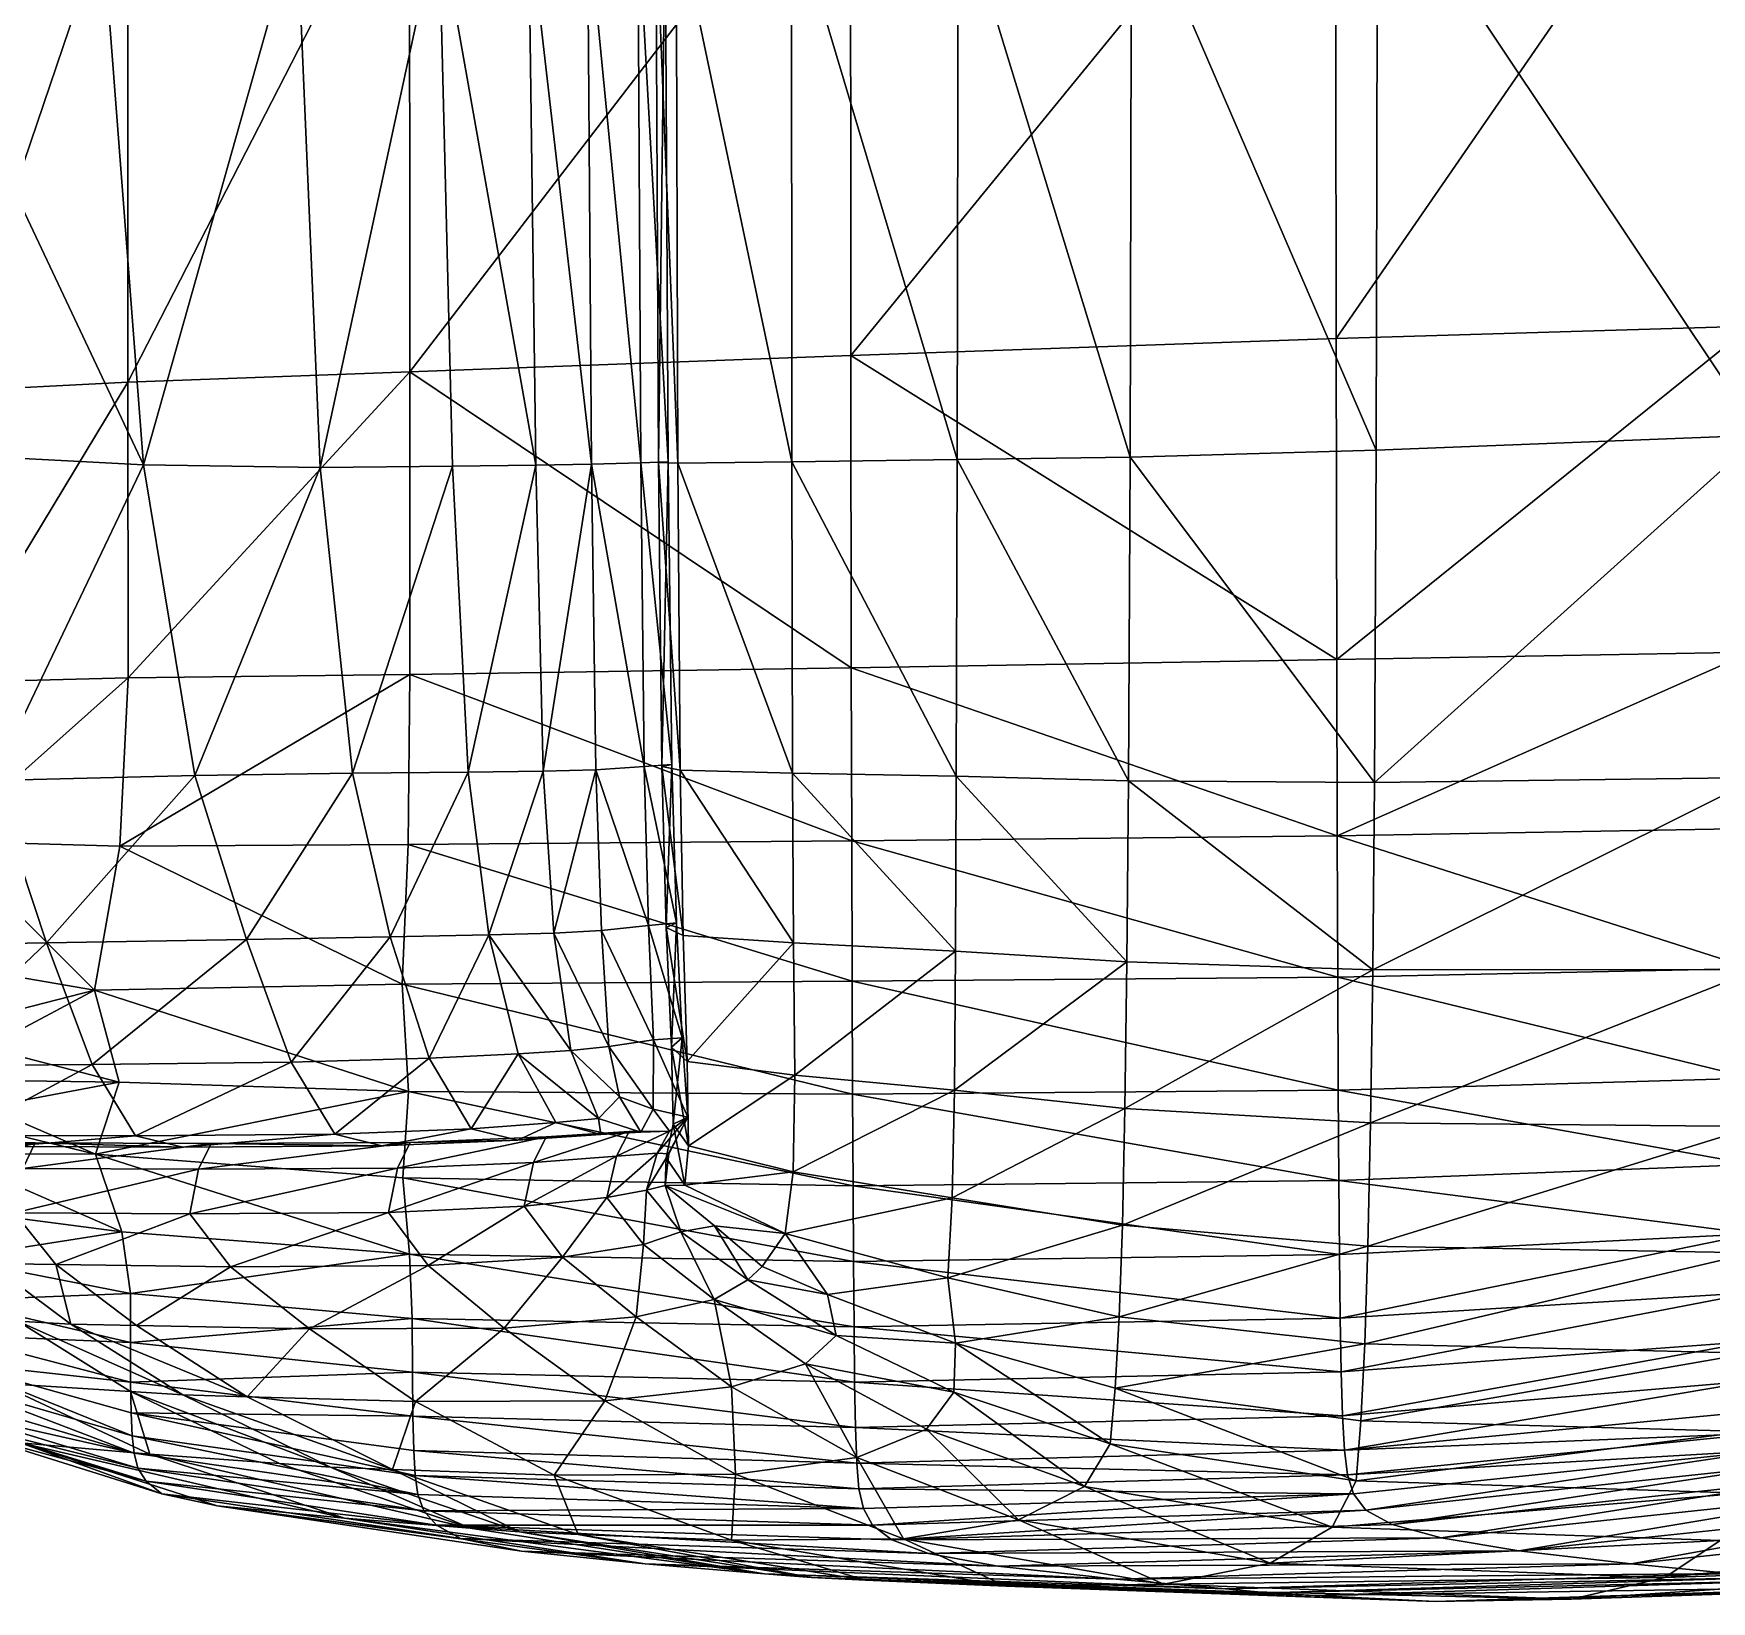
# Model space of a CAD drawing. Header units: centimetres. Extents: x -42.2 to 42.2, y -34.8 to 34.8.
# Drawn here: x 30.97 to 36.4, y -33 to -27.92 of the extents above; entities that cross this region are included whole.
import ezdxf

# ---------------------------------------------------------------- set-up
doc = ezdxf.new("R2010")
doc.units = ezdxf.units.CM
doc.layers.get('0').update_dxf_attribs({"true_color": 0x1c95b1})

msp = doc.modelspace()

# ---------------------------------------------------------------- meshes
at = {"color": 96, "true_color": 0x068706}
mesh = msp.add_polyface(dxfattribs=at)
corners = [(33.4255, -29.306, 15.6807), (33.4243, -27.5, 15.6869), (33.0498, -27.5205, 15.4153), (33.0559, -29.3103, 15.4124), (33.9609, -29.2985, 15.9624), (33.9644, -27.4685, 15.9719), (34.5211, -29.2907, 16.1857), (34.5261, -27.4285, 16.1976), (35.3181, -29.269, 16.3288), (35.323, -27.3615, 16.3422), (36.5641, -29.2195, 16.3703), (36.5686, -27.2493, 16.3841), (36.5292, -26.9616, -29.6994), (36.5314, -28.867, -29.6997), (35.189, -28.9063, -29.7198), (35.187, -27.0379, -29.7197), (33.6163, -28.9615, -29.7326), (33.6148, -27.1533, -29.7326), (32.1868, -29.0147, -29.7174), (32.1858, -27.2677, -29.7164), (31.8206, -27.5544, 11.1407), (32.2812, -27.5436, 13.7086), (32.2504, -25.0787, 13.6996), (31.1845, -27.4941, 6.8265), (31.3245, -29.3162, 7.0501), (31.8965, -29.325, 11.1476), (32.3253, -29.3204, 13.7132), (32.5956, -29.3173, 14.838), (32.5718, -27.5369, 14.837), (32.776, -29.3141, 15.1221), (32.7631, -27.5327, 15.1238), (31.2737, -29.0476, -29.6533), (31.273, -27.3411, -29.6491), (35.3132, -30.346, 16.3009), (36.5331, -29.923, -29.6941), (35.1908, -29.9471, -29.7135), (33.6177, -29.9739, -29.7261), (31.2747, -30.0063, -29.6518), (32.9848, -27.5272, 15.2302), (32.9933, -29.3083, 15.2295), (33.015, -27.5277, 15.1435), (33.0243, -29.3059, 15.1434), (32.9354, -29.3091, 15.1658), (32.926, -27.5296, 15.167)]
mesh.append_faces([[corners[k] for k in face] for face in [(0, 1, 2), (2, 3, 0), (1, 0, 4), (4, 5, 1), (6, 7, 5), (5, 4, 6), (7, 6, 8), (8, 9, 7), (10, 11, 9), (9, 8, 10), (12, 13, 14), (14, 15, 12), (16, 17, 15), (15, 14, 16), (17, 16, 18), (18, 19, 17), (20, 21, 22), (20, 23, 24), (24, 25, 20), (21, 20, 25), (25, 26, 21), (27, 28, 21), (21, 26, 27), (28, 27, 29), (29, 30, 28), (31, 32, 19), (19, 18, 31), (10, 8, 33), (13, 34, 35), (35, 14, 13), (18, 16, 36), (16, 14, 35), (37, 31, 18), (38, 39, 3), (3, 2, 38), (39, 38, 40), (40, 41, 39), (42, 43, 30), (30, 29, 42), (43, 42, 41), (41, 40, 43)]], dxfattribs={"vtx2": -1, "color": 96})
mesh = msp.add_polyface(dxfattribs=at)
corners = [(29.5777, -29.2306, -27.3265), (29.5757, -27.5574, -27.2046), (29.8607, -27.5122, -28.0225), (29.8624, -29.1789, -28.1042), (29.3581, -29.2825, -26.4643), (29.3559, -27.5957, -26.3059), (29.5756, -25.244, -27.1106), (29.3559, -25.271, -26.1848), (29.1917, -27.6317, -25.2862), (29.1939, -29.3369, -25.4714), (29.0617, -29.3814, -23.8046), (29.0552, -27.6637, -23.6256), (29.1916, -25.2955, -25.1441), (29.0552, -25.3169, -23.4866), (28.919, -27.6903, -20.8042), (28.938, -29.4036, -20.9208), (28.98, -29.409, -16.7994), (28.9357, -27.7008, -16.737), (28.919, -25.3347, -20.7103), (28.9238, -25.3332, -16.6791), (29.2581, -27.6846, -11.3392), (29.3451, -29.4028, -11.42), (29.749, -29.4011, -6.8153), (29.6223, -27.6915, -6.7105), (29.2105, -25.2965, -11.257), (29.7764, -26.6207, -4.0969), (29.9305, -27.7084, -3.4356), (30.3673, -27.2873, 0.4593), (30.6242, -29.2793, 1.33), (30.1049, -29.399, -3.2341), (31.3245, -29.3162, 7.0501), (31.1845, -27.4941, 6.8265), (31.273, -27.3411, -29.6491), (31.2737, -29.0476, -29.6533), (30.6834, -29.0785, -29.4066), (30.6826, -27.3962, -29.3903), (30.222, -29.1252, -28.844), (30.2208, -27.4559, -28.7996), (29.5687, -25.3853, -5.9952), (29.7643, -27.7712, -4.9508), (29.9077, -29.4197, -5.018), (29.6696, -26.249, -4.8241)]
mesh.append_faces([[corners[k] for k in face] for face in [(0, 1, 2), (2, 3, 0), (1, 0, 4), (4, 5, 1), (6, 1, 5), (7, 5, 8), (9, 8, 5), (5, 4, 9), (8, 9, 10), (10, 11, 8), (12, 8, 11), (13, 11, 14), (15, 14, 11), (11, 10, 15), (14, 15, 16), (16, 17, 14), (18, 14, 17), (19, 17, 20), (21, 20, 17), (17, 16, 21), (20, 21, 22), (22, 23, 20), (24, 20, 23), (25, 26, 27), (28, 27, 26), (26, 29, 28), (27, 28, 30), (30, 31, 27), (32, 33, 34), (34, 35, 32), (36, 37, 35), (35, 34, 36), (37, 36, 3), (3, 2, 37), (38, 23, 39), (40, 39, 23), (23, 22, 40), (39, 40, 29), (29, 26, 39), (41, 39, 26), (26, 25, 41)]], dxfattribs={"vtx2": -1, "color": 96})
mesh = msp.add_polyface(dxfattribs=at)
corners = [(33.9549, -30.8922, 15.9025), (33.4308, -30.8654, 15.6324), (33.4349, -31.2949, 15.5804), (33.0733, -30.8416, 15.3756), (33.0856, -31.2505, 15.3354), (34.5162, -30.34, 16.1606), (34.5211, -29.2907, 16.1857), (33.9609, -29.2985, 15.9624), (33.9579, -30.3252, 15.9414), (34.5108, -30.927, 16.1149), (35.3075, -30.9526, 16.2503), (35.3132, -30.346, 16.3009), (35.3181, -29.269, 16.3288), (36.5595, -30.3292, 16.3414), (36.5541, -30.9518, 16.2891), (36.5641, -29.2195, 16.3703), (33.4276, -30.3151, 15.6642), (33.4255, -29.306, 15.6807), (33.0559, -29.3103, 15.4124), (33.0635, -30.3061, 15.4002), (32.1818, -30.5463, -29.698), (33.6191, -30.5351, -29.711), (33.6205, -30.9899, -29.6855), (35.194, -30.9767, -29.674), (35.1924, -30.5181, -29.6988), (36.5352, -30.9485, -29.6579), (36.5344, -30.4951, -29.6807), (36.5331, -29.923, -29.6941), (35.1908, -29.9471, -29.7135), (33.6177, -29.9739, -29.7261), (32.1877, -29.996, -29.7121), (33.6163, -28.9615, -29.7326), (33.0176, -30.8158, 15.2029), (33.0351, -31.2036, 15.1764), (33.0509, -30.8008, 15.1218), (33.0039, -30.2943, 15.2205), (32.9933, -29.3083, 15.2295), (33.0243, -29.3059, 15.1434), (33.036, -30.2876, 15.1357), (33.0701, -31.1736, 15.1032), (32.9607, -30.8093, 15.1394)]
mesh.append_faces([[corners[k] for k in face] for face in [(0, 1, 2), (1, 3, 4), (5, 6, 7), (7, 8, 5), (9, 5, 8), (8, 0, 9), (5, 9, 10), (10, 11, 5), (6, 5, 11), (11, 12, 6), (13, 11, 10), (10, 14, 13), (11, 13, 15), (16, 17, 18), (18, 19, 16), (1, 16, 19), (19, 3, 1), (16, 1, 0), (0, 8, 16), (17, 16, 8), (8, 7, 17), (20, 21, 22), (23, 22, 21), (21, 24, 23), (25, 23, 24), (24, 26, 25), (27, 26, 24), (24, 28, 27), (29, 28, 24), (24, 21, 29), (30, 29, 21), (28, 29, 31), (4, 3, 32), (33, 32, 34), (35, 32, 3), (3, 19, 35), (36, 35, 19), (19, 18, 36), (37, 38, 35), (38, 34, 32), (39, 34, 40)]], dxfattribs={"vtx2": -1, "color": 96})
mesh = msp.add_polyface(dxfattribs=at)
corners = [(33.6205, -30.9899, -29.6855), (32.162, -30.9999, -29.6723), (32.1818, -30.5463, -29.698), (33.6191, -30.5351, -29.711), (32.1877, -29.996, -29.7121), (33.6177, -29.9739, -29.7261), (32.1868, -29.0147, -29.7174), (31.1655, -31.0189, -29.6143), (31.2479, -30.5518, -29.6403), (31.2747, -30.0063, -29.6518), (32.0016, -30.3153, 11.1486), (31.4902, -30.323, 7.126), (31.6578, -30.8549, 7.1277), (32.1235, -30.8465, 11.1446), (32.3759, -30.3121, 13.71), (32.4435, -30.84, 13.6993), (32.3253, -29.3204, 13.7132), (31.8965, -29.325, 11.1476), (31.3245, -29.3162, 7.0501), (32.6193, -30.3094, 14.8302), (32.6536, -30.8346, 14.8131), (32.7902, -30.3043, 15.1115), (32.808, -30.8258, 15.0913), (32.776, -29.3141, 15.1221), (32.5956, -29.3173, 14.838), (31.0105, -30.8659, 1.6274), (32.8318, -31.2011, 15.0606), (32.7091, -31.2145, 14.7859), (32.25, -31.2395, 11.1368), (31.8032, -31.2524, 7.1288), (31.1583, -31.26, 1.6337), (33.0039, -30.2943, 15.2205), (32.9933, -29.3083, 15.2295), (33.0243, -29.3059, 15.1434), (33.0176, -30.8158, 15.2029), (33.036, -30.2876, 15.1357), (32.9469, -30.294, 15.1564), (32.9354, -29.3091, 15.1658), (32.9607, -30.8093, 15.1394), (33.0509, -30.8008, 15.1218), (32.9772, -31.1802, 15.1155)]
mesh.append_faces([[corners[k] for k in face] for face in [(0, 1, 2), (3, 2, 4), (5, 4, 6), (1, 7, 8), (8, 2, 1), (6, 4, 9), (8, 9, 4), (4, 2, 8), (10, 11, 12), (12, 13, 10), (14, 10, 13), (13, 15, 14), (10, 14, 16), (16, 17, 10), (11, 10, 17), (17, 18, 11), (19, 14, 15), (15, 20, 19), (21, 19, 20), (20, 22, 21), (19, 21, 23), (23, 24, 19), (14, 19, 24), (24, 16, 14), (25, 12, 11), (26, 22, 20), (27, 20, 15), (15, 13, 28), (13, 12, 29), (12, 25, 30), (31, 32, 33), (34, 31, 35), (36, 37, 23), (23, 21, 36), (38, 36, 21), (21, 22, 38), (36, 38, 39), (39, 35, 36), (37, 36, 35), (35, 33, 37), (40, 38, 22)]], dxfattribs={"vtx2": -1, "color": 96})
mesh = msp.add_polyface(dxfattribs=at)
corners = [(31.1655, -31.0189, -29.6143), (30.6635, -30.9321, -29.4338), (30.6806, -30.5357, -29.4284), (31.2479, -30.5518, -29.6403), (30.605, -31.1624, -29.408), (31.2747, -30.0063, -29.6518), (30.685, -30.0214, -29.4193), (31.2737, -29.0476, -29.6533), (30.6834, -29.0785, -29.4066), (30.24, -30.9149, -28.9978), (29.8911, -30.9446, -28.4266), (29.8767, -30.5983, -28.2976), (30.231, -30.555, -28.9389), (30.2843, -31.1475, -29.0232), (30.2252, -30.0583, -28.889), (29.8674, -30.1087, -28.193), (29.8624, -29.1789, -28.1042), (30.222, -29.1252, -28.844), (30.8355, -30.3389, 1.6227), (30.2812, -30.3541, -3.1642), (30.4472, -30.8751, -3.1584), (31.0105, -30.8659, 1.6274), (31.4902, -30.323, 7.126), (31.3245, -29.3162, 7.0501), (30.6242, -29.2793, 1.33), (30.1049, -29.399, -3.2341), (30.5905, -31.2636, -3.1494), (30.2332, -30.878, -5.0316), (30.3747, -31.2642, -5.0215), (30.0625, -30.8764, -6.843), (30.202, -31.2606, -6.8318), (29.6288, -30.8725, -11.4437), (29.9036, -30.3597, -6.8485), (29.7633, -31.2514, -11.4298), (30.0708, -30.3592, -5.0376), (29.9077, -29.4197, -5.018), (29.749, -29.4011, -6.8153)]
mesh.append_faces([[corners[k] for k in face] for face in [(0, 1, 2), (2, 3, 0), (4, 1, 0), (5, 3, 2), (2, 6, 5), (7, 5, 6), (6, 8, 7), (9, 10, 11), (11, 12, 9), (1, 9, 12), (12, 2, 1), (9, 1, 4), (10, 9, 13), (14, 6, 2), (2, 12, 14), (15, 14, 12), (12, 11, 15), (14, 15, 16), (16, 17, 14), (6, 14, 17), (17, 8, 6), (18, 19, 20), (20, 21, 18), (22, 18, 21), (18, 22, 23), (23, 24, 18), (19, 18, 24), (24, 25, 19), (21, 20, 26), (20, 27, 28), (27, 29, 30), (31, 29, 32), (29, 31, 33), (34, 35, 36), (36, 32, 34), (27, 34, 32), (32, 29, 27), (34, 27, 20), (20, 19, 34), (35, 34, 19), (19, 25, 35)]], dxfattribs={"vtx2": -1, "color": 96})
mesh = msp.add_polyface(dxfattribs=at)
corners = [(32.1644, -31.6273, -29.597), (33.6236, -31.6531, -29.6034), (33.6251, -31.8984, -29.5471), (32.1829, -31.3473, -29.6416), (33.622, -31.3564, -29.6496), (32.162, -30.9999, -29.6723), (33.6205, -30.9899, -29.6855), (33.0147, -31.6519, 15.0474), (32.954, -31.6666, 14.7381), (33.0651, -31.8022, 14.7049), (32.8253, -31.6904, 13.6419), (32.9445, -31.8437, 13.6316), (32.7091, -31.2145, 14.7859), (32.7988, -31.4343, 14.7527), (32.8671, -31.365, 14.9604), (32.8318, -31.2011, 15.0606), (33.0175, -31.5622, 15.1496), (33.0268, -31.5496, 15.0193), (33.0788, -31.6514, 15.2133), (33.0404, -31.4537, 15.1542), (33.0907, -31.5235, 15.281), (33.0876, -31.4305, 15.0205), (33.0351, -31.2036, 15.1764), (33.0856, -31.2505, 15.3354), (33.0176, -30.8158, 15.2029), (33.0509, -30.8008, 15.1218), (33.0701, -31.1736, 15.1032), (32.5877, -31.577, 11.1007), (32.8572, -31.5567, 13.6264), (32.8981, -31.4772, 13.6127), (32.9884, -31.5477, 14.7221), (33.0288, -31.4754, 14.7007), (32.9354, -31.4794, 14.7176), (32.9757, -31.4043, 15.0023), (32.8061, -31.4863, 13.6287), (32.808, -30.8258, 15.0913), (32.9772, -31.1802, 15.1155), (32.9607, -30.8093, 15.1394)]
mesh.append_faces([[corners[k] for k in face] for face in [(0, 1, 2), (3, 4, 1), (5, 6, 4), (7, 8, 9), (8, 10, 11), (12, 13, 14), (14, 15, 12), (16, 17, 7), (7, 18, 16), (19, 16, 18), (18, 20, 19), (16, 19, 21), (21, 17, 16), (22, 19, 20), (20, 23, 22), (24, 22, 23), (25, 26, 22), (19, 22, 26), (26, 21, 19), (27, 28, 29), (30, 28, 10), (10, 8, 30), (17, 30, 8), (8, 7, 17), (30, 17, 21), (21, 31, 30), (28, 30, 31), (31, 29, 28), (32, 33, 14), (14, 13, 32), (34, 32, 13), (32, 34, 29), (29, 31, 32), (33, 32, 31), (31, 21, 33), (35, 15, 36), (33, 36, 15), (15, 14, 33), (36, 33, 21), (21, 26, 36), (37, 36, 26)]], dxfattribs={"vtx2": -1, "color": 96})
mesh = msp.add_polyface(dxfattribs=at)
corners = [(30.6761, -31.5497, -29.4242), (31.1688, -31.5499, -29.5595), (31.2543, -31.8025, -29.51), (30.6109, -31.4151, -29.4057), (30.816, -31.3983, -29.5329), (31.2458, -31.3172, -29.5992), (30.8537, -31.3117, -29.5434), (32.1829, -31.3473, -29.6416), (31.1655, -31.0189, -29.6143), (30.8146, -31.2057, -29.5524), (30.605, -31.1624, -29.408), (30.5905, -31.2636, -3.1494), (31.1583, -31.26, 1.6337), (31.0105, -30.8659, 1.6274), (30.7291, -31.4901, -3.1448), (31.2988, -31.4908, 1.6354), (31.8032, -31.2524, 7.1288), (30.7492, -31.3427, -29.4767), (30.7792, -31.3155, -29.4632), (30.6705, -31.353, -29.3356), (30.7289, -31.3175, -29.2929), (30.7486, -31.283, -29.4825), (30.6683, -31.2713, -29.3359), (31.5027, -31.5995, 1.6292), (30.9329, -31.5966, -3.1477), (30.9063, -31.7401, -3.1289), (31.5438, -31.5161, 1.6195), (30.9734, -31.5132, -3.158), (30.8811, -31.5255, -3.1524), (31.4515, -31.528, 1.6262), (30.664, -31.5234, -5.0219), (30.5812, -31.5035, -6.8325), (30.7562, -31.5108, -5.0268), (30.716, -31.5943, -5.0166), (30.69, -31.7377, -4.9974), (30.5415, -31.5873, -6.8226)]
mesh.append_faces([[corners[k] for k in face] for face in [(0, 1, 2), (1, 0, 3), (3, 4, 1), (5, 1, 4), (4, 6, 5), (1, 5, 7), (7, 5, 8), (9, 8, 5), (5, 6, 9), (8, 9, 10), (11, 12, 13), (12, 11, 14), (14, 15, 12), (16, 12, 15), (17, 18, 6), (6, 4, 17), (19, 17, 4), (4, 3, 19), (17, 19, 20), (20, 18, 17), (21, 22, 10), (10, 9, 21), (18, 21, 9), (9, 6, 18), (21, 18, 20), (20, 22, 21), (23, 24, 25), (24, 23, 26), (26, 27, 24), (28, 29, 15), (15, 14, 28), (29, 28, 27), (27, 26, 29), (30, 28, 14), (31, 32, 30), (28, 30, 32), (32, 27, 28), (24, 33, 34), (33, 24, 27), (27, 32, 33), (35, 33, 32)]], dxfattribs={"vtx2": -1, "color": 96})
mesh = msp.add_polyface(dxfattribs=at)
corners = [(33.6236, -31.6531, -29.6034), (32.1644, -31.6273, -29.597), (32.1829, -31.3473, -29.6416), (33.622, -31.3564, -29.6496), (32.162, -30.9999, -29.6723), (31.1688, -31.5499, -29.5595), (32.1866, -31.8744, -29.5424), (31.1655, -31.0189, -29.6143), (32.6536, -30.8346, 14.8131), (32.7091, -31.2145, 14.7859), (32.8318, -31.2011, 15.0606), (32.4435, -30.84, 13.6993), (32.5387, -31.2255, 13.6812), (32.7988, -31.4343, 14.7527), (32.66, -31.4478, 13.6572), (32.25, -31.2395, 11.1368), (31.8032, -31.2524, 7.1288), (32.1235, -30.8465, 11.1446), (31.9437, -31.4854, 7.1249), (32.3862, -31.468, 11.1234), (31.1583, -31.26, 1.6337), (31.6578, -30.8549, 7.1277), (31.2988, -31.4908, 1.6354), (32.5877, -31.577, 11.1007), (32.1472, -31.5955, 7.1125), (32.1179, -31.74, 7.1272), (32.5573, -31.7185, 11.1154), (32.8572, -31.5567, 13.6264), (32.8253, -31.6904, 13.6419), (32.8981, -31.4772, 13.6127), (32.6291, -31.4943, 11.0906), (32.1886, -31.5122, 7.1032), (32.8061, -31.4863, 13.6287), (32.5372, -31.5054, 11.1031), (32.0965, -31.5237, 7.1119), (31.5027, -31.5995, 1.6292), (31.4749, -31.7441, 1.6458), (31.5438, -31.5161, 1.6195), (31.4515, -31.528, 1.6262)]
mesh.append_faces([[corners[k] for k in face] for face in [(0, 1, 2), (3, 2, 4), (5, 1, 6), (2, 1, 5), (7, 4, 2), (8, 9, 10), (11, 12, 9), (13, 9, 12), (12, 14, 13), (15, 12, 11), (16, 15, 17), (15, 16, 18), (18, 19, 15), (12, 15, 19), (19, 14, 12), (20, 16, 21), (22, 18, 16), (23, 24, 25), (25, 26, 23), (27, 23, 26), (26, 28, 27), (29, 30, 23), (24, 23, 30), (30, 31, 24), (13, 14, 32), (33, 32, 14), (14, 19, 33), (34, 33, 19), (19, 18, 34), (33, 34, 31), (31, 30, 33), (32, 33, 30), (30, 29, 32), (24, 35, 36), (36, 25, 24), (35, 24, 31), (31, 37, 35), (38, 34, 18), (18, 22, 38), (34, 38, 37), (37, 31, 34)]], dxfattribs={"vtx2": -1, "color": 96})
mesh = msp.add_polyface(dxfattribs=at)
corners = [(33.23, -32.3049, 11.1553), (33.4698, -32.2303, 13.6838), (33.1732, -32.0219, 13.633), (34.457, -32.4893, 15.007), (34.4732, -32.309, 15.4225), (33.9558, -32.1626, 15.2822), (33.5683, -32.138, 14.7797), (33.9502, -32.3217, 14.9028), (33.541, -32.0049, 15.1001), (33.2828, -31.9582, 14.6947), (33.3284, -31.915, 14.946), (35.2047, -32.2564, -29.3755), (33.6285, -32.2897, -29.3855), (33.6266, -32.1104, -29.4808), (35.2016, -32.0824, -29.4711), (33.6251, -31.8984, -29.5471), (33.403, -31.8079, 15.3025), (33.1743, -31.7826, 15.0305), (33.9309, -31.9518, 15.5438), (33.9447, -31.692, 15.7282), (33.4293, -31.6077, 15.4799), (33.0788, -31.6514, 15.2133), (33.0907, -31.5235, 15.281), (33.0147, -31.6519, 15.0474), (33.4349, -31.2949, 15.5804), (33.9516, -31.3433, 15.8396), (33.9549, -30.8922, 15.9025), (33.0856, -31.2505, 15.3354), (33.4308, -30.8654, 15.6324), (34.4861, -32.0779, 15.7181), (34.4963, -31.7807, 15.9167), (34.5044, -31.4021, 16.0413), (34.5108, -30.927, 16.1149), (35.1994, -31.8758, -29.5374), (33.6236, -31.6531, -29.6034), (35.1974, -31.6359, -29.5933), (33.622, -31.3564, -29.6496), (35.1957, -31.3427, -29.6388), (33.6205, -30.9899, -29.6855), (33.0651, -31.8022, 14.7049)]
mesh.append_faces([[corners[k] for k in face] for face in [(0, 1, 2), (3, 4, 5), (6, 7, 5), (5, 8, 6), (9, 6, 8), (8, 10, 9), (6, 9, 2), (2, 1, 6), (7, 6, 1), (11, 12, 13), (14, 13, 15), (16, 17, 10), (10, 8, 16), (18, 16, 8), (8, 5, 18), (16, 18, 19), (19, 20, 16), (21, 16, 20), (20, 22, 21), (16, 21, 23), (23, 17, 16), (24, 25, 26), (27, 24, 28), (24, 27, 22), (22, 20, 24), (25, 24, 20), (20, 19, 25), (29, 18, 5), (5, 4, 29), (18, 29, 30), (30, 19, 18), (25, 31, 32), (32, 26, 25), (31, 25, 19), (19, 30, 31), (33, 15, 34), (35, 34, 36), (37, 36, 38), (2, 9, 39), (17, 39, 9), (9, 10, 17)]], dxfattribs={"vtx2": -1, "color": 96})
mesh = msp.add_polyface(dxfattribs=at)
corners = [(34.4732, -32.309, 15.4225), (34.457, -32.4893, 15.007), (35.2531, -32.6089, 15.0757), (35.2684, -32.4145, 15.5096), (36.517, -32.4497, 15.5323), (35.2158, -32.5095, -29.0215), (36.562, -32.3827, -29.0079), (36.5734, -32.4547, -28.7121), (36.5421, -31.9985, -29.4603), (36.5467, -32.1564, -29.3637), (35.2047, -32.2564, -29.3755), (35.2016, -32.0824, -29.4711), (36.539, -31.8083, -29.5268), (35.1994, -31.8758, -29.5374), (36.5532, -32.2839, -29.219), (35.2092, -32.3985, -29.2319), (33.6315, -32.4367, -29.2422), (33.6285, -32.2897, -29.3855), (33.6266, -32.1104, -29.4808), (33.6251, -31.8984, -29.5471), (35.2812, -32.1657, 15.8212), (34.4861, -32.0779, 15.7181), (35.2918, -31.8485, 16.0333), (34.4963, -31.7807, 15.9167), (36.529, -32.195, 15.8492), (36.539, -31.8702, 16.0658), (35.3005, -31.4488, 16.1687), (36.5473, -31.4606, 16.2048), (36.5541, -30.9518, 16.2891), (35.3075, -30.9526, 16.2503), (34.5044, -31.4021, 16.0413), (34.5108, -30.927, 16.1149), (35.1974, -31.6359, -29.5933), (36.5372, -31.584, -29.5815), (35.1957, -31.3427, -29.6388), (36.536, -31.3044, -29.625), (33.6236, -31.6531, -29.6034), (33.622, -31.3564, -29.6496), (33.6205, -30.9899, -29.6855), (35.194, -30.9767, -29.674), (36.5352, -30.9485, -29.6579)]
mesh.append_faces([[corners[k] for k in face] for face in [(0, 1, 2), (2, 3, 0), (4, 3, 2), (5, 6, 7), (8, 9, 10), (10, 11, 8), (12, 8, 11), (11, 13, 12), (14, 6, 5), (5, 15, 14), (9, 14, 15), (15, 10, 9), (16, 15, 5), (17, 10, 15), (18, 11, 10), (19, 13, 11), (20, 21, 0), (0, 3, 20), (21, 20, 22), (22, 23, 21), (24, 20, 3), (3, 4, 24), (20, 24, 25), (25, 22, 20), (26, 27, 28), (28, 29, 26), (27, 26, 22), (22, 25, 27), (30, 26, 29), (29, 31, 30), (26, 30, 23), (23, 22, 26), (32, 33, 12), (12, 13, 32), (33, 32, 34), (34, 35, 33), (36, 32, 13), (37, 34, 32), (38, 39, 34), (39, 40, 35), (35, 34, 39)]], dxfattribs={"vtx2": -1, "color": 96})
mesh = msp.add_polyface(dxfattribs=at)
corners = [(31.3061, -32.5678, -26.9274), (31.3329, -32.6109, -24.7769), (30.7309, -32.4247, -24.7682), (30.7145, -32.3887, -26.8281), (31.294, -32.5193, -28.0712), (30.7061, -32.3453, -27.9068), (31.3833, -32.6511, -21.1503), (31.5626, -32.6904, -16.3709), (30.9256, -32.4863, -16.5471), (30.761, -32.4554, -21.241), (31.3453, -32.5228, -10.9871), (30.852, -32.2928, -11.1699), (31.2824, -32.3199, -6.5844), (31.7653, -32.5529, -6.3882), (30.9167, -32.0918, -6.7185), (31.2872, -32.463, -28.6775), (30.6997, -32.2925, -28.4908), (30.6963, -32.2246, -28.7922), (31.284, -32.3894, -28.9745), (31.2826, -32.2893, -29.1901), (30.6967, -32.1359, -29.0232), (31.2824, -32.1609, -29.3405), (30.6995, -32.0245, -29.1931), (31.2826, -32.0024, -29.4421), (30.7036, -31.8885, -29.3114), (31.2543, -31.8025, -29.51), (30.699, -31.7297, -29.3859), (32.1866, -31.8744, -29.5424), (31.1688, -31.5499, -29.5595), (30.6761, -31.5497, -29.4242), (31.6066, -31.9153, 1.6601), (31.0401, -31.9084, -3.1091), (31.302, -32.106, -3.055), (31.4749, -31.7441, 1.6458), (30.9063, -31.7401, -3.1289), (31.9757, -32.7308, -10.7623), (31.4518, -32.3306, -4.779), (31.0889, -32.101, -4.9149), (31.6597, -32.3371, -2.9332), (30.8246, -31.905, -4.9757), (31.5027, -31.5995, 1.6292), (30.69, -31.7377, -4.9974), (30.9329, -31.5966, -3.1477)]
mesh.append_faces([[corners[k] for k in face] for face in [(0, 1, 2), (2, 3, 0), (4, 0, 3), (3, 5, 4), (6, 7, 8), (8, 9, 6), (1, 6, 9), (9, 2, 1), (8, 10, 11), (12, 11, 10), (10, 13, 12), (11, 12, 14), (15, 16, 17), (17, 18, 15), (16, 15, 4), (4, 5, 16), (19, 18, 17), (17, 20, 19), (21, 19, 20), (20, 22, 21), (23, 21, 22), (22, 24, 23), (25, 23, 24), (24, 26, 25), (27, 25, 28), (25, 26, 29), (30, 31, 32), (31, 30, 33), (33, 34, 31), (35, 10, 8), (8, 7, 35), (36, 37, 14), (14, 12, 36), (37, 36, 38), (38, 32, 37), (39, 31, 34), (14, 37, 39), (31, 39, 37), (37, 32, 31), (34, 33, 40), (41, 34, 42)]], dxfattribs={"vtx2": -1, "color": 96})
mesh = msp.add_polyface(dxfattribs=at)
corners = [(32.2734, -32.753, -24.7534), (32.2322, -32.7065, -26.9558), (33.6861, -32.7527, -26.9598), (32.2136, -32.6537, -28.114), (33.6573, -32.6985, -28.1225), (33.8679, -32.8443, -20.7787), (32.3509, -32.796, -21.0089), (34.0927, -32.8862, -15.6814), (32.5486, -32.8372, -16.1034), (32.5427, -32.7747, -4.3203), (32.7328, -32.783, -2.5209), (32.1308, -32.5726, -2.7523), (32.3825, -32.7623, -6.1402), (33.3365, -32.9105, -5.7561), (33.4886, -32.923, -3.9205), (32.6548, -32.5904, 1.8902), (32.2052, -32.3519, 1.7734), (32.8186, -32.3496, 7.1873), (33.2429, -32.5878, 7.2438), (32.4934, -32.114, 7.1495), (33.2297, -32.8021, 2.0399), (33.23, -32.3049, 11.1553), (33.1732, -32.0219, 13.633), (32.9202, -32.0781, 11.1234), (33.6426, -32.6353, -28.736), (32.204, -32.5922, -28.7259), (32.1997, -32.5111, -29.0222), (33.636, -32.5517, -29.0321), (32.197, -32.3998, -29.2337), (33.6315, -32.4367, -29.2422), (32.1954, -32.2575, -29.3788), (32.1944, -32.0834, -29.4757), (33.6266, -32.1104, -29.4808), (33.6285, -32.2897, -29.3855), (32.1866, -31.8744, -29.5424), (33.6251, -31.8984, -29.5471), (32.1644, -31.6273, -29.597), (32.6821, -31.8841, 11.1165), (32.2465, -31.9118, 7.1345), (32.9445, -31.8437, 13.6316), (32.8253, -31.6904, 13.6419), (32.5573, -31.7185, 11.1154), (33.0651, -31.8022, 14.7049), (33.1743, -31.7826, 15.0305), (33.0147, -31.6519, 15.0474), (32.954, -31.6666, 14.7381), (31.9757, -32.7308, -10.7623), (32.9501, -32.8787, -10.4181), (31.5626, -32.6904, -16.3709)]
mesh.append_faces([[corners[k] for k in face] for face in [(0, 1, 2), (1, 3, 4), (5, 6, 0), (7, 8, 6), (9, 10, 11), (9, 12, 13), (13, 14, 9), (10, 9, 14), (11, 15, 16), (17, 16, 15), (15, 18, 17), (16, 17, 19), (18, 15, 20), (10, 20, 15), (15, 11, 10), (21, 17, 18), (22, 23, 21), (17, 21, 23), (23, 19, 17), (24, 25, 26), (4, 3, 25), (27, 26, 28), (29, 28, 30), (31, 32, 33), (33, 30, 31), (32, 31, 34), (34, 35, 32), (35, 34, 36), (37, 38, 19), (19, 23, 37), (39, 37, 23), (23, 22, 39), (37, 39, 40), (40, 41, 37), (38, 37, 41), (42, 39, 22), (42, 43, 44), (39, 42, 45), (46, 47, 13), (13, 12, 46), (48, 8, 47)]], dxfattribs={"vtx2": -1, "color": 96})
mesh = msp.add_polyface(dxfattribs=at)
corners = [(31.3061, -32.5678, -26.9274), (31.294, -32.5193, -28.0712), (32.2136, -32.6537, -28.114), (32.2322, -32.7065, -26.9558), (31.3329, -32.6109, -24.7769), (32.2734, -32.753, -24.7534), (31.3833, -32.6511, -21.1503), (32.3509, -32.796, -21.0089), (31.5626, -32.6904, -16.3709), (32.5486, -32.8372, -16.1034), (32.1308, -32.5726, -2.7523), (31.9307, -32.5648, -4.5775), (32.5427, -32.7747, -4.3203), (32.3825, -32.7623, -6.1402), (31.7653, -32.5529, -6.3882), (32.2052, -32.3519, 1.7734), (31.6597, -32.3371, -2.9332), (32.4934, -32.114, 7.1495), (31.862, -32.1168, 1.695), (31.302, -32.106, -3.055), (32.204, -32.5922, -28.7259), (31.2872, -32.463, -28.6775), (31.284, -32.3894, -28.9745), (32.1997, -32.5111, -29.0222), (31.2826, -32.2893, -29.1901), (31.2824, -32.1609, -29.3405), (32.1954, -32.2575, -29.3788), (32.197, -32.3998, -29.2337), (31.2826, -32.0024, -29.4421), (31.2543, -31.8025, -29.51), (32.1866, -31.8744, -29.5424), (32.1944, -32.0834, -29.4757), (32.5573, -31.7185, 11.1154), (32.1179, -31.74, 7.1272), (32.2465, -31.9118, 7.1345), (31.6066, -31.9153, 1.6601), (31.4749, -31.7441, 1.6458), (31.3453, -32.5228, -10.9871), (31.9757, -32.7308, -10.7623), (32.9501, -32.8787, -10.4181), (31.4518, -32.3306, -4.779), (31.2824, -32.3199, -6.5844)]
mesh.append_faces([[corners[k] for k in face] for face in [(0, 1, 2), (2, 3, 0), (4, 0, 3), (3, 5, 4), (6, 4, 5), (5, 7, 6), (8, 6, 7), (7, 9, 8), (10, 11, 12), (13, 12, 11), (11, 14, 13), (15, 16, 10), (17, 18, 15), (16, 15, 18), (18, 19, 16), (20, 21, 22), (22, 23, 20), (21, 20, 2), (2, 1, 21), (24, 25, 26), (26, 27, 24), (22, 24, 27), (27, 23, 22), (28, 29, 30), (30, 31, 28), (25, 28, 31), (31, 26, 25), (32, 33, 34), (19, 18, 35), (34, 35, 18), (18, 17, 34), (35, 34, 33), (33, 36, 35), (37, 38, 13), (13, 14, 37), (39, 38, 8), (11, 40, 41), (41, 14, 11), (40, 11, 10), (10, 16, 40)]], dxfattribs={"vtx2": -1, "color": 96})
mesh = msp.add_polyface(dxfattribs=at)
corners = [(33.6861, -32.7527, -26.9598), (33.7495, -32.8004, -24.6958), (32.2734, -32.753, -24.7534), (33.6573, -32.6985, -28.1225), (32.2322, -32.7065, -26.9558), (35.2451, -32.6514, -28.1126), (35.2844, -32.7041, -26.9509), (33.8679, -32.8443, -20.7787), (35.5286, -32.7945, -20.5443), (32.3509, -32.796, -21.0089), (34.0927, -32.8862, -15.6814), (34.4755, -32.9279, -9.8771), (32.9501, -32.8787, -10.4181), (32.5486, -32.8372, -16.1034), (34.8299, -32.9599, -5.1517), (33.3365, -32.9105, -5.7561), (33.4886, -32.923, -3.9205), (33.6636, -32.9314, -2.1615), (32.7328, -32.783, -2.5209), (35.5106, -33.0003, 2.632), (34.1186, -32.9507, 2.2711), (33.2297, -32.8021, 2.0399), (33.7872, -32.7976, 7.3148), (34.6302, -32.9444, 7.4155), (33.2429, -32.5878, 7.2438), (33.6352, -32.5341, 11.2028), (33.23, -32.3049, 11.1553), (33.4698, -32.2303, 13.6838), (33.8611, -32.4415, 13.7586), (34.1596, -32.7354, 11.2565), (34.3738, -32.6282, 13.8316), (33.9558, -32.1626, 15.2822), (33.9502, -32.3217, 14.9028), (34.457, -32.4893, 15.007), (32.1997, -32.5111, -29.0222), (33.636, -32.5517, -29.0321), (33.6426, -32.6353, -28.736), (35.225, -32.5901, -28.7256), (32.204, -32.5922, -28.7259), (35.2158, -32.5095, -29.0215), (33.6315, -32.4367, -29.2422), (32.197, -32.3998, -29.2337), (32.1954, -32.2575, -29.3788), (33.6285, -32.2897, -29.3855), (35.2092, -32.3985, -29.2319), (34.9695, -32.9725, -3.2912), (35.1208, -32.9809, -1.5964)]
mesh.append_faces([[corners[k] for k in face] for face in [(0, 1, 2), (3, 0, 4), (0, 3, 5), (1, 0, 6), (2, 1, 7), (8, 7, 1), (9, 7, 10), (11, 12, 13), (13, 10, 11), (12, 11, 14), (14, 15, 12), (16, 17, 18), (19, 20, 17), (21, 18, 17), (17, 20, 21), (22, 21, 20), (20, 23, 22), (21, 22, 24), (24, 25, 26), (27, 26, 25), (25, 28, 27), (29, 30, 28), (28, 25, 29), (22, 29, 25), (25, 24, 22), (29, 22, 23), (31, 32, 33), (30, 33, 32), (32, 28, 30), (27, 28, 32), (34, 35, 36), (37, 36, 35), (5, 3, 36), (38, 36, 3), (39, 35, 40), (41, 40, 35), (42, 43, 40), (44, 40, 43), (45, 16, 15), (15, 14, 45), (46, 17, 16)]], dxfattribs={"vtx2": -1, "color": 96})
mesh = msp.add_polyface(dxfattribs=at)
corners = [(35.1208, -32.9809, -1.5964), (36.7211, -32.9311, -1.0278), (37.0456, -32.9505, 2.9937), (35.5106, -33.0003, 2.632), (37.4144, -32.9443, 7.7009), (35.9509, -32.9933, 7.5612), (37.6749, -32.8757, 11.3876), (36.2537, -32.9226, 11.3587), (37.833, -32.7592, 13.8938), (36.433, -32.8028, 13.9079), (36.928, -32.6451, -20.3902), (36.7432, -32.6024, -24.5866), (37.7632, -32.4227, -24.5566), (37.9643, -32.4643, -20.2913), (37.1968, -32.687, -14.9784), (38.2438, -32.5061, -14.8014), (35.7803, -32.8364, -15.256), (35.5286, -32.7945, -20.5443), (36.6435, -32.5583, -26.9409), (36.5974, -32.5099, -28.1003), (37.6039, -32.3383, -28.089), (37.6545, -32.3816, -26.9319), (38.2085, -32.2404, -26.9262), (38.3235, -32.2794, -24.536), (37.5484, -32.7287, -8.9777), (37.8501, -32.7606, -4.147), (38.5877, -32.5478, -8.7518), (36.4666, -32.9101, -4.5433), (36.1442, -32.8781, -9.3326), (38.3636, -32.8012, 3.2274), (38.0812, -32.7816, -0.6581), (38.6859, -32.7972, 7.7837), (37.8948, -32.6089, 15.0594), (36.5029, -32.6488, 15.0922), (37.9074, -32.4145, 15.4934), (36.517, -32.4497, 15.5323), (37.5771, -32.2901, -28.6993), (36.5734, -32.4547, -28.7121), (36.562, -32.3827, -29.0079), (37.9689, -32.7732, -2.245), (36.5935, -32.9226, -2.6576)]
mesh.append_faces([[corners[k] for k in face] for face in [(0, 1, 2), (3, 2, 4), (4, 5, 3), (6, 7, 5), (5, 4, 6), (7, 6, 8), (8, 9, 7), (10, 11, 12), (12, 13, 10), (14, 10, 13), (13, 15, 14), (10, 14, 16), (11, 10, 17), (18, 19, 20), (20, 21, 18), (11, 18, 21), (21, 12, 11), (12, 21, 22), (13, 12, 23), (24, 14, 15), (25, 24, 26), (24, 25, 27), (27, 28, 24), (14, 24, 28), (28, 16, 14), (4, 2, 29), (30, 29, 2), (2, 1, 30), (6, 4, 31), (32, 33, 9), (9, 8, 32), (33, 32, 34), (34, 35, 33), (36, 37, 38), (37, 36, 20), (20, 19, 37), (39, 40, 27), (27, 25, 39), (40, 39, 30), (30, 1, 40)]], dxfattribs={"vtx2": -1, "color": 96})
mesh = msp.add_polyface(dxfattribs=at)
corners = [(35.2451, -32.6514, -28.1126), (35.2844, -32.7041, -26.9509), (33.6861, -32.7527, -26.9598), (35.3698, -32.7509, -24.6312), (33.7495, -32.8004, -24.6958), (35.5286, -32.7945, -20.5443), (33.8679, -32.8443, -20.7787), (35.7803, -32.8364, -15.256), (34.0927, -32.8862, -15.6814), (36.1442, -32.8781, -9.3326), (34.4755, -32.9279, -9.8771), (36.4666, -32.9101, -4.5433), (34.8299, -32.9599, -5.1517), (33.6636, -32.9314, -2.1615), (35.1208, -32.9809, -1.5964), (35.5106, -33.0003, 2.632), (37.0456, -32.9505, 2.9937), (34.1186, -32.9507, 2.2711), (35.9509, -32.9933, 7.5612), (34.6302, -32.9444, 7.4155), (34.9751, -32.8758, 11.3104), (34.1596, -32.7354, 11.2565), (34.3738, -32.6282, 13.8316), (35.1753, -32.7592, 13.8868), (36.2537, -32.9226, 11.3587), (36.433, -32.8028, 13.9079), (36.928, -32.6451, -20.3902), (36.7432, -32.6024, -24.5866), (36.6435, -32.5583, -26.9409), (36.5974, -32.5099, -28.1003), (34.457, -32.4893, 15.007), (35.2531, -32.6089, 15.0757), (36.5029, -32.6488, 15.0922), (36.517, -32.4497, 15.5323), (33.636, -32.5517, -29.0321), (35.2158, -32.5095, -29.0215), (35.225, -32.5901, -28.7256), (33.6426, -32.6353, -28.736), (36.5734, -32.4547, -28.7121), (36.5935, -32.9226, -2.6576), (34.9695, -32.9725, -3.2912), (36.7211, -32.9311, -1.0278), (33.4886, -32.923, -3.9205)]
mesh.append_faces([[corners[k] for k in face] for face in [(0, 1, 2), (1, 3, 4), (4, 3, 5), (6, 5, 7), (7, 8, 6), (9, 10, 8), (8, 7, 9), (10, 9, 11), (11, 12, 10), (13, 14, 15), (16, 15, 14), (17, 15, 18), (18, 19, 17), (19, 20, 21), (22, 21, 20), (20, 23, 22), (24, 20, 19), (19, 18, 24), (20, 24, 25), (25, 23, 20), (7, 5, 26), (5, 3, 27), (28, 27, 3), (3, 1, 28), (29, 28, 1), (1, 0, 29), (30, 22, 23), (23, 31, 30), (32, 31, 23), (23, 25, 32), (31, 32, 33), (34, 35, 36), (37, 36, 0), (38, 36, 35), (36, 38, 29), (29, 0, 36), (39, 40, 12), (12, 11, 39), (40, 39, 41), (41, 14, 40), (42, 40, 14)]], dxfattribs={"vtx2": -1, "color": 96})

doc.saveas('drawing.dxf')
